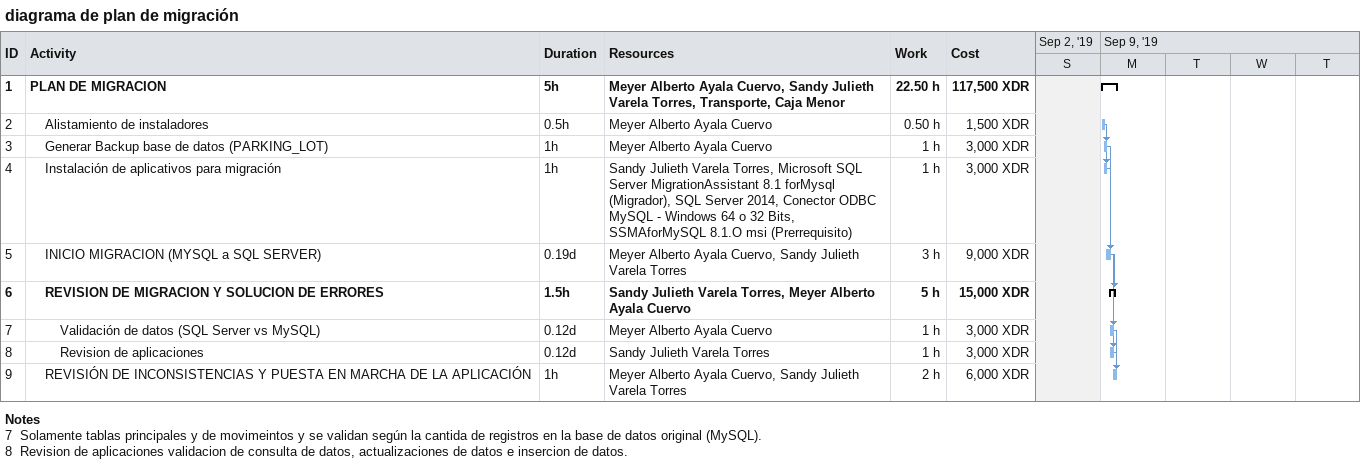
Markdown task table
diagrama de plan de migración

| ID | Level | Task | Duration | Start | Finish | Predecessors | Resources | Work (h) | Cost (XDR) |
|---|---|---|---|---|---|---|---|---|---|
| 1 | 1 | **PLAN DE MIGRACION** | 5h | 2019-09-09 | 2019-09-09 |  | Meyer Alberto Ayala Cuervo, Sandy Julieth Varela Torres, Transporte, Caja Menor | 22.50 | 117500 |
| 2 | 2 | Alistamiento de instaladores | 0.5h | 2019-09-09 | 2019-09-09 |  | Meyer Alberto Ayala Cuervo | 0.50 | 1500 |
| 3 | 2 | Generar Backup base de datos (PARKING_LOT) | 1h | 2019-09-09 | 2019-09-09 | 2 | Meyer Alberto Ayala Cuervo | 1 | 3000 |
| 4 | 2 | Instalación de aplicativos para migración | 1h | 2019-09-09 | 2019-09-09 | 2 | Sandy Julieth Varela Torres, Microsoft SQL Server MigrationAssistant 8.1 forMysql (Migrador), SQL Server 2014, Conector ODBC MySQL - Windows 64 o 32 Bits, SSMAforMySQL 8.1.O msi (Prerrequisito) | 1 | 3000 |
| 5 | 2 | INICIO MIGRACION (MYSQL a SQL SERVER) | 0.19d | 2019-09-09 | 2019-09-09 | 3, 4 | Meyer Alberto Ayala Cuervo, Sandy Julieth Varela Torres | 3 | 9000 |
| 6 | 2 | **REVISION DE MIGRACION Y SOLUCION DE ERRORES** | 1.5h | 2019-09-09 | 2019-09-09 | 5 | Sandy Julieth Varela Torres, Meyer Alberto Ayala Cuervo | 5 | 15000 |
| 7 | 3 | Validación de datos (SQL Server vs MySQL) | 0.12d | 2019-09-09 | 2019-09-09 | 5 | Meyer Alberto Ayala Cuervo | 1 | 3000 |
| 8 | 3 | Revision de aplicaciones | 0.12d | 2019-09-09 | 2019-09-09 | 5 | Sandy Julieth Varela Torres | 1 | 3000 |
| 9 | 2 | REVISIÓN DE INCONSISTENCIAS Y PUESTA EN MARCHA DE LA APLICACIÓN | 1h | 2019-09-09 | 2019-09-09 | 7, 8 | Meyer Alberto Ayala Cuervo, Sandy Julieth Varela Torres | 2 | 6000 |

Notes
- 7: Solamente tablas principales y de movimeintos y se validan según la cantida de registros en la base de datos original (MySQL).
- 8: Revision de aplicaciones validacion de consulta de datos, actualizaciones de datos e insercion de datos.
